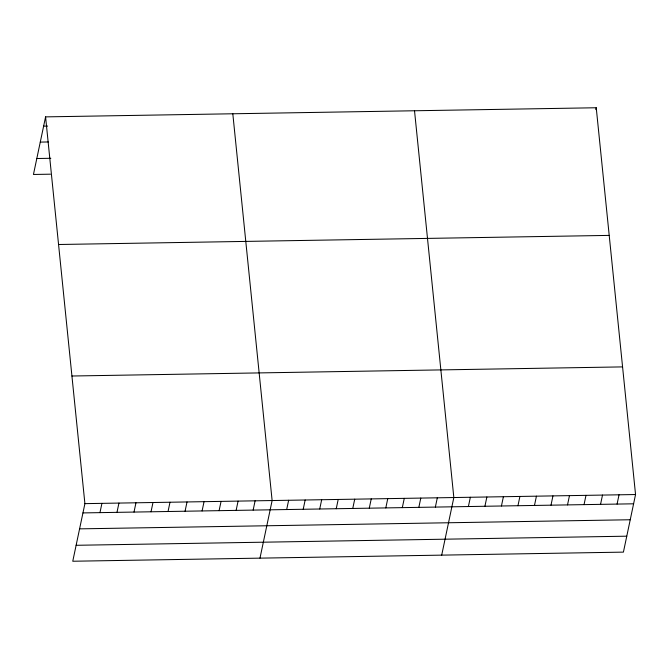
<?xml version="1.0" encoding="UTF-8"?>
<svg xmlns="http://www.w3.org/2000/svg" width="669" height="669" viewBox="0 0 669 669"><rect width="100%" height="100%" fill="white"/><g stroke="black" fill="none" stroke-linecap="round" stroke-linejoin="round"><path stroke-width="1" d="M45.584 116.874L84.904 503.64L72.762 561.241L623.416 552.126L635.55 494.533L596.238 107.759L45.584 116.874L33.45 174.467L50.468 174.183M99.965 512.638L101.922 503.364M116.983 512.354L118.94 503.08M134.009 512.078L135.958 502.795M151.027 511.793L152.984 502.519M168.044 511.509L170.001 502.235M185.062 511.233L187.019 501.951M202.088 510.949L204.045 501.675M219.106 510.664L221.063 501.39M236.124 510.388L238.08 501.106M253.15 510.104L255.098 500.83M259.982 558.138L272.124 500.546L232.812 113.772M286.683 509.544L288.64 500.27M303.208 509.276L305.164 500.002M319.723 509L321.68 499.726M336.248 508.724L338.196 499.45M352.764 508.457L354.721 499.183M369.28 508.181L371.236 498.907M385.804 507.905L387.761 498.631M402.32 507.637L404.277 498.363M418.844 507.361L420.793 498.087M435.36 507.085L437.317 497.811M441.699 555.136L453.833 497.544L414.521 110.77M468.4 506.542L470.357 497.268M484.916 506.266L486.873 496.992M501.441 505.998L503.397 496.724M595.845 109.616L596.238 107.759M517.957 505.722L519.913 496.448M534.481 505.446L536.429 496.172M550.997 505.179L552.954 495.896M567.521 504.903L569.47 495.629M584.037 504.627L585.994 495.353M600.553 504.359L602.51 495.077M617.077 504.083L619.034 494.809M43.636 126.148L47.641 126.081M40.274 142.096L48.285 141.962M36.812 158.52L50.827 158.285M58.563 244.503L609.208 235.396M71.926 376.011L622.58 366.896M84.904 503.64L635.55 494.533M82.948 512.914L633.593 503.807M79.586 528.861L630.231 519.754M76.124 545.294L626.769 536.187"/></g></svg>
